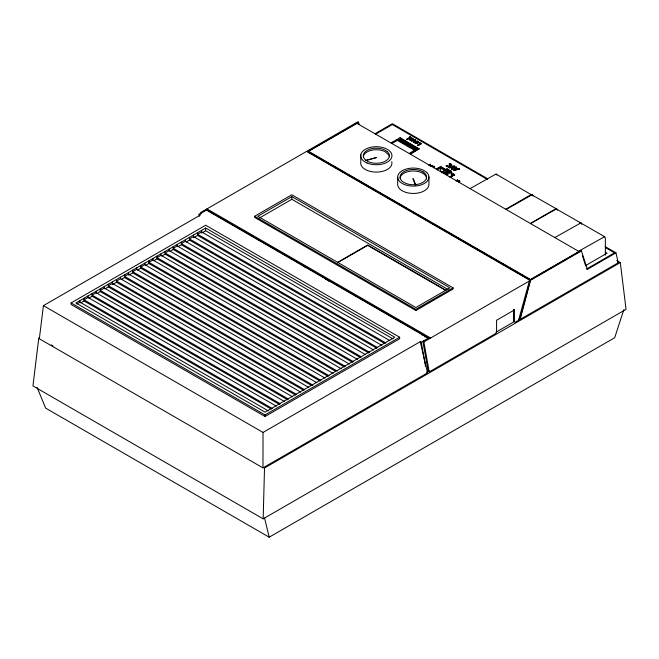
<?xml version="1.0" encoding="UTF-8"?>
<svg xmlns="http://www.w3.org/2000/svg" width="659" height="659" viewBox="0 0 659 659"><rect width="100%" height="100%" fill="white"/><g stroke="black" fill="none" stroke-linecap="round" stroke-linejoin="round"><path stroke-width="0.99" d="M428.292 338.191L206.341 210.048L199.043 214.257L200.385 215.032L43.428 305.644L39.342 338.767L262.974 467.882L263.04 432.436L420.244 341.675L421.249 342.26L425.483 366.28M451.687 165.22L451.687 164.791M263.172 518.839L264.514 467.997L620.308 262.579L626.05 309.335L263.172 518.839L32.95 385.927L38.823 337.696M450.904 164.816C450.838 167.724 445.262 165.648 446.753 165.664M459.793 181.727L459.743 181.274M413.177 139.057L412.559 139.955M434.141 167.229L433.91 166.628M520.124 319.417L530.569 280.306L581.46 250.922L587.35 269.358L615.967 252.834L618.2 262.793L520.124 319.417L519.416 319.005M200.451 213.821A1.573 0.906 -60 0 1 201.283 212.19L306.575 151.397L530.207 280.512L519.704 319.656L515.544 322.062A1.738 1.005 -60 0 1 514.465 321.361L514.465 309.928L513.46 309.343M518.518 320.348L529.416 280.965M450.838 164.766L449.232 164.173L449.347 163.621L451.02 164.05L451.687 164.939M430.146 165.796L430.574 164.289L428.935 165.096M623.842 309.631L614.699 337.721L269.193 537.192L45.636 408.119L37.102 387.377M451.687 165.071C450.987 167.147 447.189 167.658 446.11 165.681M410.03 139.09L410.277 139.807L411.389 139.955M450.896 165.022L449.034 166.257L446.942 165.788M434.627 167.402L434.52 166.587M411.743 138.456L411.405 137.978L412.888 138.604M417.007 141.496L416.669 141.018L417.196 141.191M409.453 138.917L409.363 139.173A1.466 0.848 0 0 0 409.47 139.708L410.162 140.169M414.626 142.212L414.717 141.957A1.804 1.038 0 0 1 415.425 141.504L417.345 142.698L415.425 141.504M459.216 181.653L458.565 182.263M413.292 141.957C416.719 138.563 411.842 141.767 413.811 142.253L415.392 139.947M451.58 165.36L448.713 166.752L446.217 165.846M456.086 167.197L453.573 170.36L456.086 167.048L456.679 167.543L456.086 167.048M452.09 169.445L451.497 168.959L452.09 169.445C460.6 163.267 447.239 167.048 449.504 167.954L453.384 166.694L449.504 167.806L448.919 167.468M451.497 169.099L453.384 166.694M456.119 168.177L459.315 169.058L457.593 169.025L456.119 168.177L456.679 167.394M454.702 169.824L455.88 168.35C460.303 169.742 450.229 170.327 457.049 169.025M418.292 142.517L417.822 142.995M410.03 139.173L411.718 139.848M415.294 142.212L416.99 142.797L416.068 142.929M433.902 167.477L433.482 167.773M409.725 137.476L406.652 139.37L407.122 139.642L410.293 137.706M412.831 139.675L412.221 140.12M418.103 142.715L417.485 143.16M410.12 137.912L410.409 137.591A0.881 0.511 0 0 0 410.45 137.22L410.203 136.965M412.073 139.659L410.162 138.464L412.279 139.436M417.345 142.608L417.773 142.196A1.054 0.61 0 0 0 417.707 141.8M417.345 142.698L417.773 142.278A1.054 0.61 0 0 0 417.707 141.891L417.6 141.693M446.563 169.19L447.189 168.778L447.815 169.915L448.441 169.503L449.067 170.64L444.38 173.35L443.754 172.213L443.128 172.625L442.502 171.488L441.868 171.9L447.189 168.778M444.38 173.35L449.702 170.236L450.328 171.365L445.641 174.075L445.014 172.938M449.067 170.64L449.702 170.236M445.641 174.075L450.954 170.961L451.58 172.09L451.58 176.513M450.328 171.365L450.954 170.961M359.163 124.156L358.545 122.22L308.321 151.216L530.528 279.507L580.752 250.511L581.46 250.922M579.623 251.458A2.035 1.178 -60 0 0 579.17 251.639L356.964 123.348L308.165 151.521L317.943 157.163M71.073 302.942L205.666 225.23L399.642 337.227L399.642 338.767L265.05 416.48L71.073 304.483L71.073 302.942L265.05 414.931L399.642 337.227M205.666 228.022L75.909 302.942L265.05 412.139L394.815 337.227L205.666 228.022L205.666 230.732L393.036 338.907M76.716 304.021L79.961 302.143L268.221 410.837M276.327 406.15L88.075 297.464L84.014 299.804L272.274 408.489M284.441 401.471L96.181 292.777L92.128 295.125L280.38 403.81M292.547 396.784L104.295 288.098L100.234 290.438L288.494 399.123M308.766 387.418L120.515 278.732L116.454 281.072L304.713 389.766M316.88 382.739L128.62 274.053L124.567 276.393L312.827 385.078M324.986 378.06L136.734 269.366L132.681 271.706L320.933 380.4M333.1 373.373L144.84 264.687L140.787 267.027L329.047 375.712M341.205 368.694L152.954 260L148.901 262.348L337.153 371.033M349.319 364.007L161.06 255.321L157.007 257.661L345.267 366.355M357.425 359.328L169.174 250.642L165.121 252.982L353.372 361.667M365.539 354.649L177.279 245.955L173.226 248.295L361.486 356.989M373.645 349.962L185.393 241.276L181.34 243.616L369.592 352.301M389.873 340.596L201.613 231.91L197.56 234.25L385.812 342.944M80.777 302.835L84.014 300.965L271.384 409.14M88.883 298.156L92.128 296.278L279.498 404.453M96.997 293.469L100.234 291.599L287.604 399.774M105.102 288.79L108.348 286.92L295.718 395.095M303.824 390.408L116.454 282.233L112.401 284.573L112.401 281.871M121.322 279.424L124.567 277.554L311.938 385.729M128.62 275.215L132.681 272.867L320.043 381.042M137.542 270.058L140.787 268.188L328.157 376.363M145.655 265.379L148.901 263.501L335.382 371.165M153.761 260.692L157.007 258.822L344.377 366.997M161.875 256.013L165.121 254.143L352.483 362.318M169.981 251.334L173.226 249.456L360.597 357.631M178.095 246.647L181.34 244.777L368.702 352.952M186.2 241.968L189.446 240.09L376.816 348.273M384.922 343.586L197.56 235.411L193.499 237.751L193.499 235.049M201.613 233.072L205.666 230.732M374.987 133.736L392.336 123.719L487.668 178.762M375.572 134.222L392.311 124.551L487.421 179.462M254.621 216.251L291.838 194.759L453.095 287.859L453.095 289.021L415.87 310.513L254.621 217.412L254.621 216.251L415.87 309.351L453.095 287.859M291.838 196.588L257.784 216.251L415.87 307.522L449.932 287.859L291.838 196.588L291.838 199.29L448.153 289.54M259.531 217.948L291.838 199.29M391.191 142.83L399.98 137.747L419.066 148.769L411.158 153.728M392.064 142.706L393.827 141.693M395.581 140.672L397.344 139.659M392.566 143.135L399.041 139.486A2.134 1.227 0 0 1 401.315 139.634L415.994 148.102A1.738 1.005 0 0 1 416.364 148.481L416.439 148.769A1.738 1.005 0 0 1 416.15 149.329L409.741 153.053M409.783 137.418L410.005 136.833L410.359 137.179M409.585 137.163L410.005 136.833M406.652 139.37L409.568 137.69L409.585 137.08M418.902 142.542L421.488 143.604L417.847 145.705C415.417 145.029 426.06 141.257 417.353 145.425M418.902 142.632L421.488 143.604M417.353 145.334L417.847 145.623L421.488 143.522M410.277 153.844L419.066 148.769M428.935 165.162L430.451 164.223M430.97 166.299L432.469 165.434L430.97 166.365M436.324 168.984L440.607 166.513L447.642 170.574M437.181 168.877L440.607 166.9L445.879 169.948M437.304 169.915L440.607 168.012L444.94 170.516M443.128 172.625L448.441 169.503M451.58 172.09L446.893 174.8L446.267 173.663M449.446 176.925L452.749 175.022L451.011 174.017M450.394 177.106L454.669 174.635L451.25 176.999M304.969 267.776L306.748 266.747M337.408 262.463L367.664 245L445.814 290.117M337.408 262.85L367.664 245.387L445.814 290.504M469.883 188.705L496.013 174.05L532.488 195.41M505.61 209.331L530.462 194.982L531.953 194.743M506.87 209.035L531.887 194.866L556.954 209.183M531.088 223.014L555.051 209.183L556.542 208.944M530.429 223.656L556.336 208.985L581.287 223.228M554.647 237.644L580.661 223.03M578.429 251.367L604.558 236.713L605.366 237.973L605.366 255.19M421.249 342.26L429.602 337.433M579.17 251.639L530.371 279.811L509.036 267.496M530.207 280.512L424.915 341.304A1.573 0.906 -60 0 0 424.099 343.248L429.207 371.907L495.313 333.742A1.82 1.046 -60 0 0 496.581 331.757L496.581 320.249L514.465 309.928M585.867 265.42L607.104 253.155L605.333 252.133M429.067 370.828L426.546 372.286L427.551 372.862L262.974 467.882M496.07 332.144L514.539 321.485A1.738 1.005 -60 0 1 513.46 320.785L513.46 310.298M579.5 223.294L580.892 223.055M431.785 166.398L434.281 166.488M412.221 140.029L410.442 140.169M416.76 143.349L417.485 143.069M416.99 142.888L415.541 142.756M365.696 160.343L376.536 157.517L365.91 160.582M448.919 167.617L454.619 166.142M414.453 140.474L411.381 140.853L414.453 140.392M457.634 180.665L456.901 180.895L459.356 180.978M459.315 168.918L453.713 170.442L459.315 169.058M411.381 140.762L415.269 139.873M411.381 140.853L415.269 139.955M411.867 140.153L410.763 140.227M417.131 143.192L414.742 142.748M432.683 166.554L433.696 166.595M458.046 180.945L459.232 181.423M432.955 166.513L433.465 166.529M421.562 334.838L424.38 334.838M416.364 143.283L415.425 143.127A2.125 1.227 0 0 1 414.742 142.665A1.466 0.848 0 0 1 414.626 142.122M411.405 138.069L412.303 138.283M411.265 138.291L412.443 138.851A1.054 0.61 0 0 1 412.509 139.238M416.529 141.331L417.444 141.677M458.31 180.994L459.142 181.299M433.276 166.109L433.96 166.332M410.804 139.889L410.022 139.51M410.442 140.26L410.162 140.087A2.125 1.227 0 0 1 409.47 139.617A1.466 0.848 0 0 1 409.363 139.082M580.785 222.989L604.764 236.787M417.196 141.108L417.93 141.496M415.878 142.987L415.219 142.328M433.696 166.529L434.174 167.073M459.035 180.772L459.809 181.522M605.275 246.664L615.967 252.834M605.621 247.718L614.518 252.842L586.634 268.946L587.35 269.358M413.292 141.874L413.811 142.253M406.652 139.288L407.122 139.642M616.75 260.527L620.308 262.579M457.049 169.174L455.88 168.35M617.483 262.381L618.2 262.793M407.789 142.649L399.98 137.747M409.519 143.646L419.066 149.156M400.145 139.362L416.439 148.769M399.041 139.486L416.126 149.346M398.398 139.774L415.574 149.684M398.052 139.972L415.228 149.89M451.151 172.6L454.669 174.635M451.151 172.987L454.669 175.022M358.545 122.22L357.829 121.808L306.937 151.191L530.569 280.306M442.337 172.106L440.607 171.101L440.607 168.012M319.722 158.193L330.39 164.355M332.161 165.376L346.387 173.589M348.166 174.619L354.385 178.21M356.165 179.232L394.379 201.3M396.158 202.321L406.825 208.483M408.605 209.513L410.384 210.534M412.155 211.564L414.824 213.104M416.603 214.126L422.823 217.717M424.602 218.747L430.821 222.338M432.601 223.368L470.823 245.428M472.602 246.458L486.82 254.671M488.599 255.692L491.26 257.232M493.039 258.262L499.267 261.854M501.038 262.875L507.265 266.467M520.083 318.618L520.799 319.03M206.975 208.903L430.607 338.018M429.602 338.462L207.437 210.196L207.437 209.167L201.745 212.453A1.573 0.906 -60 0 0 200.929 213.92M325.933 278.831L330.052 281.204M425.08 336.074L428.375 337.976M429.207 371.907L428.202 371.33L423.094 342.664A1.573 0.906 -60 0 1 423.91 340.719M381.759 345.283L193.499 236.589L189.446 238.937L377.706 347.623M300.661 392.105L112.401 283.419L108.348 285.759L296.599 394.444M43.428 305.644L263.04 432.436M51.262 344.879L53.041 345.901M532.324 194.957L532.925 196.151M496.219 174.116L496.812 175.03M434.281 166.422L434.676 166.842M581.172 223.162L581.708 224.307M418.152 141.561L418.407 141.99M451.572 164.676L449.347 163.621M556.871 209.2L557.357 209.99M413.045 138.687L413.177 139.148M415.425 185.187L412.831 178.663L413.3 178.63L415.837 185.163M556.995 209.389L557.135 209.859M450.904 164.956L450.196 164.157L449.232 164.173M582.301 255.362L585.703 266.03M264.613 518.114L269.193 537.192M420.244 341.675L427.551 372.862M199.043 214.257L199.397 216.259M428.927 176.909L428.927 184.256A15.627 9.02 0 0 1 413.605 193.449A15.627 9.02 0 0 1 397.674 184.602L397.674 177.255M415.87 309.351L415.87 310.513M414.841 150.491L397.665 140.581M360.794 154.717L360.794 162.065A15.627 9.02 0 0 0 376.602 172.098A15.627 9.02 0 0 0 391.776 161.735M265.05 414.931L265.05 416.48M201.613 230.362L201.613 231.91M197.56 232.701L197.56 235.411M189.446 237.388L189.446 240.09M185.393 239.728L185.393 241.276M181.34 242.067L181.34 244.777M177.279 244.407L177.279 245.955M173.226 246.754L173.226 249.456M169.174 249.094L169.174 250.642M165.121 251.433L165.121 254.143M161.06 253.773L161.06 255.321M157.007 256.112L157.007 258.822M152.954 258.46L152.954 260M148.901 260.799L148.901 263.501M144.84 263.139L144.84 264.687M140.787 265.478L140.787 268.188M136.734 267.818L136.734 269.366M132.681 270.165L132.681 272.867M128.62 272.505L128.62 274.053M124.567 274.844L124.567 277.554M120.515 277.184L120.515 278.732M116.454 279.531L116.454 282.233M108.348 284.21L108.348 286.92M104.295 286.55L104.295 288.098M100.234 288.889L100.234 291.599M96.181 291.237L96.181 292.777M92.128 293.576L92.128 296.278M88.075 295.916L88.075 297.464M84.014 298.255L84.014 300.965M79.961 300.595L79.961 302.143M400.054 178.309A13.262 7.653 0 0 1 420.401 172.164L423.062 173.441A13.262 7.653 0 0 1 426.554 178.943M363.496 155.845A13.065 7.546 0 0 1 384.881 151.578L388.67 154.816A13.065 7.546 0 0 1 389.354 156.743M325.703 279.523A2.982 1.722 0 0 1 328.684 281.253M424.849 336.765A2.982 1.722 0 0 1 427.831 338.495M356.964 123.348A2.035 1.178 -60 0 1 358.405 124.205M409.453 139.008A1.804 1.038 0 0 1 410.162 138.547M414.717 142.047A1.804 1.038 0 0 1 415.425 141.586M457.568 179.948L456.094 180.805L457.568 179.948M423.062 171.892L420.401 170.615A13.262 7.653 0 0 0 403.127 172.172A13.262 7.653 0 0 0 403.547 182.263L406.199 183.548A13.262 7.653 0 0 0 423.482 181.991A13.262 7.653 0 0 0 423.062 171.892M387.146 151.504L384.881 150.038A13.065 7.546 0 0 0 367.656 150.087A13.065 7.546 0 0 0 365.498 159.948L367.755 161.422A13.065 7.546 0 0 0 384.988 161.373A13.065 7.546 0 0 0 387.146 151.504M426.686 172.419L424.141 170.582A15.627 9.02 0 0 0 398.514 174.157A15.627 9.02 0 0 0 414.964 186.052A15.627 9.02 0 0 0 426.686 172.419M367.03 162.987A15.627 9.02 0 0 0 391.85 156.743A15.627 9.02 0 0 0 370.078 147.459A15.627 9.02 0 0 0 367.03 162.987"/></g></svg>
